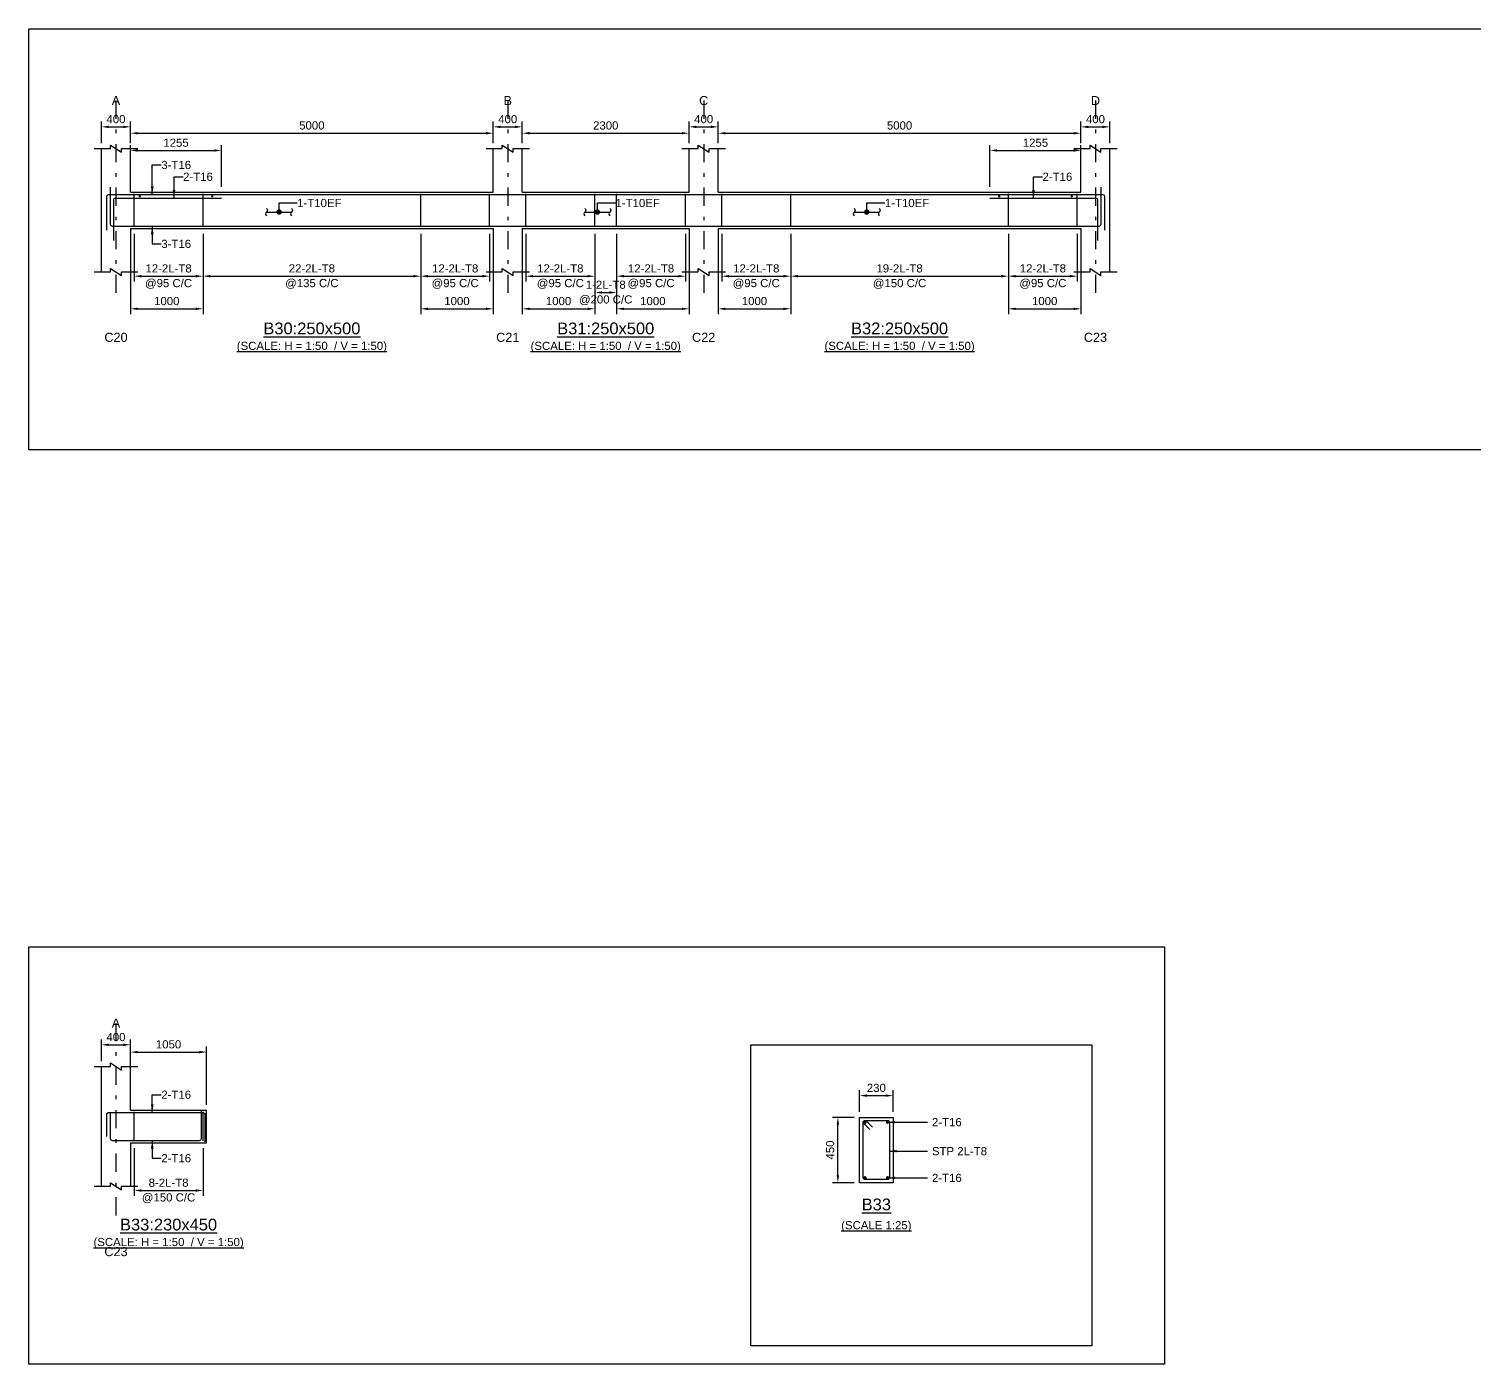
# Model space of a CAD drawing. Header units: inches. Extents: x -2000 to 143800, y -765100 to 3300.
# Drawn here: x -2000 to 37837, y -436900 to -400100 of the extents above; entities that cross this region are included whole.
import ezdxf
from ezdxf.enums import TextEntityAlignment as Align

# ---------------------------------------------------------------- set-up
doc = ezdxf.new("R2010")
doc.units = ezdxf.units.IN
doc.header["$LTSCALE"] = 1000
doc.header["$MEASUREMENT"] = 0
doc.linetypes.add('SCCenter', pattern=[1.2, 0.5, -0.3, 0.1, -0.3])
for name, color, linetype in [('Concrete Line', 2, 'Continuous'), ('Cut Line', 31, 'Continuous'), ('Dimension', 31, 'Continuous'), ('Grid', 8, 'Continuous'), ('Labels', 4, 'Continuous'), ('Labels_Support', 4, 'Continuous'), ('Link', 225, 'Continuous'), ('Reinforcement', 4, 'Continuous'), ('Schedule Border', 60, 'Continuous'), ('Spacer', 4, 'Continuous'), ('Text', 31, 'Continuous'), ('Text_Scale', 31, 'Continuous')]:
    doc.layers.add(name, color=color, linetype=linetype)
doc.styles.add('SC-SansSerif', font='SansSerif')
doc.styles.get("Standard").update_dxf_attribs({"font": 'txt.shx'})
doc.dimstyles.new('SCBBSDimStyl', dxfattribs={"dimtxt": 225, "dimasz": 200, "dimexe": 150, "dimexo": 150, "dimgap": 100, "dimtad": 1, "dimtoh": 1, "dimdec": 0, "dimzin": 0, "dimdsep": 46, "dimtxsty": 'SC-SansSerif', "dimcen": 0.09, "dimclrd": 8, "dimclre": 8, "dimclrt": 31, "dimadec": 0, "dimazin": 0, "dimtfac": 1, "dimtdec": 0, "dimtix": 1, "dimtofl": 0, "dimtmove": 0, "dimatfit": 3, "dimfxl": 1, "dimtolj": 1, "dimtzin": 0, "dimarcsym": 0})
doc.dimstyles.get("Standard").update_dxf_attribs({"dimtxt": 0.18, "dimasz": 225, "dimexe": 0.18, "dimexo": 0.0625, "dimgap": 0.09, "dimtad": 0, "dimtih": 1, "dimtoh": 1, "dimdec": 4, "dimzin": 0, "dimdsep": 46, "dimtxsty": 'Standard', "dimcen": 0.09, "dimadec": 0, "dimazin": 0, "dimtfac": 1, "dimtdec": 4, "dimtofl": 0, "dimtmove": 0, "dimatfit": 3, "dimfxl": 1, "dimtolj": 1, "dimtzin": 0, "dimarcsym": 0})

# ---------------------------------------------------------------- blocks, each defined once
blk = doc.blocks.new('*D264')
at = {"color": 8, "linetype": 'ByBlock', "lineweight": -2}
for p, q in [((900, -405750), (900, -407065)), ((2800, -405750), (2800, -407065)), ((1100, -406915), (2600, -406915))]:
    blk.add_line(p, q, dxfattribs=at)
at = {"color": 8}
for points in [[(900, -406915), (1100, -406882), (1100, -406948)], [(2800, -406915), (2600, -406948), (2600, -406882)]]:
    blk.add_solid(points, dxfattribs=at)
at = {"layer": 'DEFPOINTS', "color": 31}
for p in [(900, -405600), (2800, -405600), (900, -406915)]:
    blk.add_point(p, dxfattribs=at)
at = {"color": 31, "char_height": 225, "attachment_point": 5, "style": 'SC-SansSerif'}
for s, insert in [('\\A1;12-2L-T8', (1850, -406702)), ('\\A1;@95 C/C', (1850, -407128))]:
    blk.add_mtext(s, dxfattribs=dict(at, insert=insert))
blk = doc.blocks.new('*D265')
at = {"color": 8, "linetype": 'ByBlock', "lineweight": -2}
for p, q in [((800, -405750), (800, -407965)), ((2800, -405750), (2800, -407965)), ((1000, -407815), (2600, -407815))]:
    blk.add_line(p, q, dxfattribs=at)
at = {"color": 8}
for points in [[(800, -407815), (1000, -407782), (1000, -407848)], [(2800, -407815), (2600, -407848), (2600, -407782)]]:
    blk.add_solid(points, dxfattribs=at)
at = {"layer": 'DEFPOINTS', "color": 31}
for p in [(800, -405600), (2800, -405600), (800, -407815)]:
    blk.add_point(p, dxfattribs=at)
at = {"color": 31, "insert": (1800, -407602), "char_height": 225, "attachment_point": 5, "style": 'SC-SansSerif'}
blk.add_mtext('\\A1;1000', dxfattribs=at)
blk = doc.blocks.new('*D266')
at = {"color": 8, "linetype": 'ByBlock', "lineweight": -2}
for p, q in [((2800, -405750), (2800, -407065)), ((8800, -405750), (8800, -407065)), ((3000, -406915), (8600, -406915))]:
    blk.add_line(p, q, dxfattribs=at)
at = {"color": 8}
for points in [[(2800, -406915), (3000, -406882), (3000, -406948)], [(8800, -406915), (8600, -406948), (8600, -406882)]]:
    blk.add_solid(points, dxfattribs=at)
at = {"layer": 'DEFPOINTS', "color": 31}
for p in [(2800, -405600), (8800, -405600), (2800, -406915)]:
    blk.add_point(p, dxfattribs=at)
at = {"color": 31, "char_height": 225, "attachment_point": 5, "style": 'SC-SansSerif'}
for s, insert in [('\\A1;22-2L-T8', (5800, -406702)), ('\\A1;@135 C/C', (5800, -407128))]:
    blk.add_mtext(s, dxfattribs=dict(at, insert=insert))
blk = doc.blocks.new('*D267')
at = {"color": 8, "linetype": 'ByBlock', "lineweight": -2}
for p, q in [((8800, -405750), (8800, -407065)), ((10700, -405750), (10700, -407065)), ((9000, -406915), (10500, -406915))]:
    blk.add_line(p, q, dxfattribs=at)
at = {"color": 8}
for points in [[(8800, -406915), (9000, -406882), (9000, -406948)], [(10700, -406915), (10500, -406948), (10500, -406882)]]:
    blk.add_solid(points, dxfattribs=at)
at = {"layer": 'DEFPOINTS', "color": 31}
for p in [(8800, -405600), (10700, -405600), (8800, -406915)]:
    blk.add_point(p, dxfattribs=at)
at = {"color": 31, "char_height": 225, "attachment_point": 5, "style": 'SC-SansSerif'}
for s, insert in [('\\A1;12-2L-T8', (9750, -406702)), ('\\A1;@95 C/C', (9750, -407128))]:
    blk.add_mtext(s, dxfattribs=dict(at, insert=insert))
blk = doc.blocks.new('*D268')
at = {"color": 8, "linetype": 'ByBlock', "lineweight": -2}
for p, q in [((8800, -405750), (8800, -407965)), ((10800, -405750), (10800, -407965)), ((9000, -407815), (10600, -407815))]:
    blk.add_line(p, q, dxfattribs=at)
at = {"color": 8}
for points in [[(8800, -407815), (9000, -407782), (9000, -407848)], [(10800, -407815), (10600, -407848), (10600, -407782)]]:
    blk.add_solid(points, dxfattribs=at)
at = {"layer": 'DEFPOINTS', "color": 31}
for p in [(8800, -405600), (10800, -405600), (8800, -407815)]:
    blk.add_point(p, dxfattribs=at)
at = {"color": 31, "insert": (9800, -407602), "char_height": 225, "attachment_point": 5, "style": 'SC-SansSerif'}
blk.add_mtext('\\A1;1000', dxfattribs=at)
blk = doc.blocks.new('*D269')
at = {"color": 8, "linetype": 'ByBlock', "lineweight": -2}
for p, q in [((11700, -405750), (11700, -407065)), ((13600, -405750), (13600, -407065)), ((11900, -406915), (13400, -406915))]:
    blk.add_line(p, q, dxfattribs=at)
at = {"color": 8}
for points in [[(11700, -406915), (11900, -406882), (11900, -406948)], [(13600, -406915), (13400, -406948), (13400, -406882)]]:
    blk.add_solid(points, dxfattribs=at)
at = {"layer": 'DEFPOINTS', "color": 31}
for p in [(11700, -405600), (13600, -405600), (11700, -406915)]:
    blk.add_point(p, dxfattribs=at)
at = {"color": 31, "char_height": 225, "attachment_point": 5, "style": 'SC-SansSerif'}
for s, insert in [('\\A1;12-2L-T8', (12650, -406702)), ('\\A1;@95 C/C', (12650, -407128))]:
    blk.add_mtext(s, dxfattribs=dict(at, insert=insert))
blk = doc.blocks.new('*D270')
at = {"color": 8, "linetype": 'ByBlock', "lineweight": -2}
for p, q in [((11600, -405750), (11600, -407965)), ((13600, -405750), (13600, -407965)), ((11800, -407815), (13400, -407815))]:
    blk.add_line(p, q, dxfattribs=at)
at = {"color": 8}
for points in [[(11600, -407815), (11800, -407782), (11800, -407848)], [(13600, -407815), (13400, -407848), (13400, -407782)]]:
    blk.add_solid(points, dxfattribs=at)
at = {"layer": 'DEFPOINTS', "color": 31}
for p in [(11600, -405600), (13600, -405600), (11600, -407815)]:
    blk.add_point(p, dxfattribs=at)
at = {"color": 31, "insert": (12600, -407602), "char_height": 225, "attachment_point": 5, "style": 'SC-SansSerif'}
blk.add_mtext('\\A1;1000', dxfattribs=at)
blk = doc.blocks.new('*D271')
at = {"color": 8, "linetype": 'ByBlock', "lineweight": -2}
for p, q in [((13600, -405750), (13600, -407515)), ((14200, -405750), (14200, -407515)), ((13800, -407365), (14000, -407365))]:
    blk.add_line(p, q, dxfattribs=at)
at = {"color": 8}
for points in [[(13600, -407365), (13800, -407332), (13800, -407398)], [(14200, -407365), (14000, -407398), (14000, -407332)]]:
    blk.add_solid(points, dxfattribs=at)
at = {"layer": 'DEFPOINTS', "color": 31}
for p in [(13600, -405600), (14200, -405600), (13600, -407365)]:
    blk.add_point(p, dxfattribs=at)
at = {"color": 31, "char_height": 225, "attachment_point": 5, "style": 'SC-SansSerif'}
for s, insert in [('\\A1;1-2L-T8', (13900, -407152)), ('\\A1;@200 C/C', (13900, -407578))]:
    blk.add_mtext(s, dxfattribs=dict(at, insert=insert))
blk = doc.blocks.new('*D272')
at = {"color": 8, "linetype": 'ByBlock', "lineweight": -2}
for p, q in [((14200, -405750), (14200, -407065)), ((16100, -405750), (16100, -407065)), ((14400, -406915), (15900, -406915))]:
    blk.add_line(p, q, dxfattribs=at)
at = {"color": 8}
for points in [[(14200, -406915), (14400, -406882), (14400, -406948)], [(16100, -406915), (15900, -406948), (15900, -406882)]]:
    blk.add_solid(points, dxfattribs=at)
at = {"layer": 'DEFPOINTS', "color": 31}
for p in [(14200, -405600), (16100, -405600), (14200, -406915)]:
    blk.add_point(p, dxfattribs=at)
at = {"color": 31, "char_height": 225, "attachment_point": 5, "style": 'SC-SansSerif'}
for s, insert in [('\\A1;12-2L-T8', (15150, -406702)), ('\\A1;@95 C/C', (15150, -407128))]:
    blk.add_mtext(s, dxfattribs=dict(at, insert=insert))
blk = doc.blocks.new('*D273')
at = {"color": 8, "linetype": 'ByBlock', "lineweight": -2}
for p, q in [((14200, -405750), (14200, -407965)), ((16200, -405750), (16200, -407965)), ((14400, -407815), (16000, -407815))]:
    blk.add_line(p, q, dxfattribs=at)
at = {"color": 8}
for points in [[(14200, -407815), (14400, -407782), (14400, -407848)], [(16200, -407815), (16000, -407848), (16000, -407782)]]:
    blk.add_solid(points, dxfattribs=at)
at = {"layer": 'DEFPOINTS', "color": 31}
for p in [(14200, -405600), (16200, -405600), (14200, -407815)]:
    blk.add_point(p, dxfattribs=at)
at = {"color": 31, "insert": (15200, -407602), "char_height": 225, "attachment_point": 5, "style": 'SC-SansSerif'}
blk.add_mtext('\\A1;1000', dxfattribs=at)
blk = doc.blocks.new('*D274')
at = {"color": 8, "linetype": 'ByBlock', "lineweight": -2}
for p, q in [((17100, -405750), (17100, -407065)), ((19000, -405750), (19000, -407065)), ((17300, -406915), (18800, -406915))]:
    blk.add_line(p, q, dxfattribs=at)
at = {"color": 8}
for points in [[(17100, -406915), (17300, -406882), (17300, -406948)], [(19000, -406915), (18800, -406948), (18800, -406882)]]:
    blk.add_solid(points, dxfattribs=at)
at = {"layer": 'DEFPOINTS', "color": 31}
for p in [(17100, -405600), (19000, -405600), (17100, -406915)]:
    blk.add_point(p, dxfattribs=at)
at = {"color": 31, "char_height": 225, "attachment_point": 5, "style": 'SC-SansSerif'}
for s, insert in [('\\A1;12-2L-T8', (18050, -406702)), ('\\A1;@95 C/C', (18050, -407128))]:
    blk.add_mtext(s, dxfattribs=dict(at, insert=insert))
blk = doc.blocks.new('*D275')
at = {"color": 8, "linetype": 'ByBlock', "lineweight": -2}
for p, q in [((17000, -405750), (17000, -407965)), ((19000, -405750), (19000, -407965)), ((17200, -407815), (18800, -407815))]:
    blk.add_line(p, q, dxfattribs=at)
at = {"color": 8}
for points in [[(17000, -407815), (17200, -407782), (17200, -407848)], [(19000, -407815), (18800, -407848), (18800, -407782)]]:
    blk.add_solid(points, dxfattribs=at)
at = {"layer": 'DEFPOINTS', "color": 31}
for p in [(17000, -405600), (19000, -405600), (17000, -407815)]:
    blk.add_point(p, dxfattribs=at)
at = {"color": 31, "insert": (18000, -407602), "char_height": 225, "attachment_point": 5, "style": 'SC-SansSerif'}
blk.add_mtext('\\A1;1000', dxfattribs=at)
blk = doc.blocks.new('*D276')
at = {"color": 8, "linetype": 'ByBlock', "lineweight": -2}
for p, q in [((19000, -405750), (19000, -407065)), ((25000, -405750), (25000, -407065)), ((19200, -406915), (24800, -406915))]:
    blk.add_line(p, q, dxfattribs=at)
at = {"color": 8}
for points in [[(19000, -406915), (19200, -406882), (19200, -406948)], [(25000, -406915), (24800, -406948), (24800, -406882)]]:
    blk.add_solid(points, dxfattribs=at)
at = {"layer": 'DEFPOINTS', "color": 31}
for p in [(19000, -405600), (25000, -405600), (19000, -406915)]:
    blk.add_point(p, dxfattribs=at)
at = {"color": 31, "char_height": 225, "attachment_point": 5, "style": 'SC-SansSerif'}
for s, insert in [('\\A1;19-2L-T8', (22000, -406702)), ('\\A1;@150 C/C', (22000, -407128))]:
    blk.add_mtext(s, dxfattribs=dict(at, insert=insert))
blk = doc.blocks.new('*D277')
at = {"color": 8, "linetype": 'ByBlock', "lineweight": -2}
for p, q in [((25000, -405750), (25000, -407065)), ((26900, -405750), (26900, -407065)), ((25200, -406915), (26700, -406915))]:
    blk.add_line(p, q, dxfattribs=at)
at = {"color": 8}
for points in [[(25000, -406915), (25200, -406882), (25200, -406948)], [(26900, -406915), (26700, -406948), (26700, -406882)]]:
    blk.add_solid(points, dxfattribs=at)
at = {"layer": 'DEFPOINTS', "color": 31}
for p in [(25000, -405600), (26900, -405600), (25000, -406915)]:
    blk.add_point(p, dxfattribs=at)
at = {"color": 31, "char_height": 225, "attachment_point": 5, "style": 'SC-SansSerif'}
for s, insert in [('\\A1;12-2L-T8', (25950, -406702)), ('\\A1;@95 C/C', (25950, -407128))]:
    blk.add_mtext(s, dxfattribs=dict(at, insert=insert))
blk = doc.blocks.new('*D278')
at = {"color": 8, "linetype": 'ByBlock', "lineweight": -2}
for p, q in [((25000, -405750), (25000, -407965)), ((27000, -405750), (27000, -407965)), ((25200, -407815), (26800, -407815))]:
    blk.add_line(p, q, dxfattribs=at)
at = {"color": 8}
for points in [[(25000, -407815), (25200, -407782), (25200, -407848)], [(27000, -407815), (26800, -407848), (26800, -407782)]]:
    blk.add_solid(points, dxfattribs=at)
at = {"layer": 'DEFPOINTS', "color": 31}
for p in [(25000, -405600), (27000, -405600), (25000, -407815)]:
    blk.add_point(p, dxfattribs=at)
at = {"color": 31, "insert": (26000, -407602), "char_height": 225, "attachment_point": 5, "style": 'SC-SansSerif'}
blk.add_mtext('\\A1;1000', dxfattribs=at)
blk = doc.blocks.new('*D279')
at = {"color": 8, "linetype": 'ByBlock', "lineweight": -2}
for p, q in [((800, -404450), (800, -403300)), ((1000, -403450), (3110, -403450)), ((3310, -404450), (3310, -403300))]:
    blk.add_line(p, q, dxfattribs=at)
at = {"color": 8}
for points in [[(800, -403450), (1000, -403417), (1000, -403483)], [(3310, -403450), (3110, -403483), (3110, -403417)]]:
    blk.add_solid(points, dxfattribs=at)
at = {"layer": 'DEFPOINTS', "color": 31}
for p in [(800, -403450), (800, -404600), (3310, -404600)]:
    blk.add_point(p, dxfattribs=at)
at = {"color": 31, "insert": (2055, -403238), "char_height": 225, "attachment_point": 5, "style": 'SC-SansSerif'}
blk.add_mtext('\\A1;1255', dxfattribs=at)
blk = doc.blocks.new('*D280')
at = {"color": 8, "linetype": 'ByBlock', "lineweight": -2}
for p, q in [((24490, -404450), (24490, -403300)), ((24690, -403450), (26800, -403450)), ((27000, -404450), (27000, -403300))]:
    blk.add_line(p, q, dxfattribs=at)
at = {"color": 8}
for points in [[(24490, -403450), (24690, -403417), (24690, -403483)], [(27000, -403450), (26800, -403483), (26800, -403417)]]:
    blk.add_solid(points, dxfattribs=at)
at = {"layer": 'DEFPOINTS', "color": 31}
for p in [(24490, -403450), (24490, -404600), (27000, -404600)]:
    blk.add_point(p, dxfattribs=at)
at = {"color": 31, "insert": (25745, -403238), "char_height": 225, "attachment_point": 5, "style": 'SC-SansSerif'}
blk.add_mtext('\\A1;1255', dxfattribs=at)
blk = doc.blocks.new('*D291')
at = {"color": 8, "linetype": 'ByBlock', "lineweight": -2}
for p, q in [((800, -403250), (800, -402825)), ((1000, -402975), (10600, -402975)), ((10800, -403250), (10800, -402825))]:
    blk.add_line(p, q, dxfattribs=at)
at = {"color": 8}
for points in [[(800, -402975), (1000, -402942), (1000, -403008)], [(10800, -402975), (10600, -403008), (10600, -402942)]]:
    blk.add_solid(points, dxfattribs=at)
at = {"layer": 'DEFPOINTS', "color": 31}
for p in [(800, -402975), (800, -403400), (10800, -403400)]:
    blk.add_point(p, dxfattribs=at)
at = {"color": 31, "insert": (5800, -402762), "char_height": 225, "attachment_point": 5, "style": 'SC-SansSerif'}
blk.add_mtext('\\A1;5000', dxfattribs=at)
blk = doc.blocks.new('*D292')
at = {"color": 8, "linetype": 'ByBlock', "lineweight": -2}
for p, q in [((11600, -403250), (11600, -402825)), ((11800, -402975), (16000, -402975)), ((16200, -403250), (16200, -402825))]:
    blk.add_line(p, q, dxfattribs=at)
at = {"color": 8}
for points in [[(11600, -402975), (11800, -402942), (11800, -403008)], [(16200, -402975), (16000, -403008), (16000, -402942)]]:
    blk.add_solid(points, dxfattribs=at)
at = {"layer": 'DEFPOINTS', "color": 31}
for p in [(11600, -402975), (11600, -403400), (16200, -403400)]:
    blk.add_point(p, dxfattribs=at)
at = {"color": 31, "insert": (13900, -402762), "char_height": 225, "attachment_point": 5, "style": 'SC-SansSerif'}
blk.add_mtext('\\A1;2300', dxfattribs=at)
blk = doc.blocks.new('*D293')
at = {"color": 8, "linetype": 'ByBlock', "lineweight": -2}
for p, q in [((17000, -403250), (17000, -402825)), ((17200, -402975), (26800, -402975)), ((27000, -403250), (27000, -402825))]:
    blk.add_line(p, q, dxfattribs=at)
at = {"color": 8}
for points in [[(17000, -402975), (17200, -402942), (17200, -403008)], [(27000, -402975), (26800, -403008), (26800, -402942)]]:
    blk.add_solid(points, dxfattribs=at)
at = {"layer": 'DEFPOINTS', "color": 31}
for p in [(17000, -402975), (17000, -403400), (27000, -403400)]:
    blk.add_point(p, dxfattribs=at)
at = {"color": 31, "insert": (22000, -402762), "char_height": 225, "attachment_point": 5, "style": 'SC-SansSerif'}
blk.add_mtext('\\A1;5000', dxfattribs=at)
blk = doc.blocks.new('*D294')
at = {"color": 8, "linetype": 'ByBlock', "lineweight": -2}
for p, q in [((0, -403250), (0, -402650)), ((800, -403250), (800, -402650)), ((200, -402800), (600, -402800))]:
    blk.add_line(p, q, dxfattribs=at)
at = {"color": 8}
for points in [[(0, -402800), (200, -402767), (200, -402833)], [(800, -402800), (600, -402833), (600, -402767)]]:
    blk.add_solid(points, dxfattribs=at)
at = {"layer": 'DEFPOINTS', "color": 31}
for p in [(0, -402800), (0, -403400), (800, -403400)]:
    blk.add_point(p, dxfattribs=at)
at = {"color": 31, "insert": (400, -402588), "char_height": 225, "attachment_point": 5, "style": 'SC-SansSerif'}
blk.add_mtext('\\A1;400', dxfattribs=at)
blk = doc.blocks.new('*D295')
at = {"color": 8, "linetype": 'ByBlock', "lineweight": -2}
for p, q in [((10800, -403250), (10800, -402650)), ((11600, -403250), (11600, -402650)), ((11000, -402800), (11400, -402800))]:
    blk.add_line(p, q, dxfattribs=at)
at = {"color": 8}
for points in [[(10800, -402800), (11000, -402767), (11000, -402833)], [(11600, -402800), (11400, -402833), (11400, -402767)]]:
    blk.add_solid(points, dxfattribs=at)
at = {"layer": 'DEFPOINTS', "color": 31}
for p in [(10800, -402800), (10800, -403400), (11600, -403400)]:
    blk.add_point(p, dxfattribs=at)
at = {"color": 31, "insert": (11200, -402588), "char_height": 225, "attachment_point": 5, "style": 'SC-SansSerif'}
blk.add_mtext('\\A1;400', dxfattribs=at)
blk = doc.blocks.new('*D296')
at = {"color": 8, "linetype": 'ByBlock', "lineweight": -2}
for p, q in [((16200, -403250), (16200, -402650)), ((17000, -403250), (17000, -402650)), ((16400, -402800), (16800, -402800))]:
    blk.add_line(p, q, dxfattribs=at)
at = {"color": 8}
for points in [[(16200, -402800), (16400, -402767), (16400, -402833)], [(17000, -402800), (16800, -402833), (16800, -402767)]]:
    blk.add_solid(points, dxfattribs=at)
at = {"layer": 'DEFPOINTS', "color": 31}
for p in [(16200, -402800), (16200, -403400), (17000, -403400)]:
    blk.add_point(p, dxfattribs=at)
at = {"color": 31, "insert": (16600, -402588), "char_height": 225, "attachment_point": 5, "style": 'SC-SansSerif'}
blk.add_mtext('\\A1;400', dxfattribs=at)
blk = doc.blocks.new('*D297')
at = {"color": 8, "linetype": 'ByBlock', "lineweight": -2}
for p, q in [((27000, -403250), (27000, -402650)), ((27800, -403250), (27800, -402650)), ((27200, -402800), (27600, -402800))]:
    blk.add_line(p, q, dxfattribs=at)
at = {"color": 8}
for points in [[(27000, -402800), (27200, -402767), (27200, -402833)], [(27800, -402800), (27600, -402833), (27600, -402767)]]:
    blk.add_solid(points, dxfattribs=at)
at = {"layer": 'DEFPOINTS', "color": 31}
for p in [(27000, -402800), (27000, -403400), (27800, -403400)]:
    blk.add_point(p, dxfattribs=at)
at = {"color": 31, "insert": (27400, -402588), "char_height": 225, "attachment_point": 5, "style": 'SC-SansSerif'}
blk.add_mtext('\\A1;400', dxfattribs=at)
blk = doc.blocks.new('*D298')
at = {"color": 8, "linetype": 'ByBlock', "lineweight": -2}
for p, q in [((900, -430950), (900, -432265)), ((2800, -430950), (2800, -432265)), ((1100, -432115), (2600, -432115))]:
    blk.add_line(p, q, dxfattribs=at)
at = {"color": 8}
for points in [[(900, -432115), (1100, -432082), (1100, -432148)], [(2800, -432115), (2600, -432148), (2600, -432082)]]:
    blk.add_solid(points, dxfattribs=at)
at = {"layer": 'DEFPOINTS', "color": 31}
for p in [(900, -430800), (2800, -430800), (900, -432115)]:
    blk.add_point(p, dxfattribs=at)
at = {"color": 31, "char_height": 225, "attachment_point": 5, "style": 'SC-SansSerif'}
for s, insert in [('\\A1;8-2L-T8', (1850, -431902)), ('\\A1;@150 C/C', (1850, -432328))]:
    blk.add_mtext(s, dxfattribs=dict(at, insert=insert))
blk = doc.blocks.new('*D299')
at = {"color": 8, "linetype": 'ByBlock', "lineweight": -2}
for p, q in [((20900, -429950), (20900, -429350)), ((21820, -429950), (21820, -429350)), ((21100, -429500), (21620, -429500))]:
    blk.add_line(p, q, dxfattribs=at)
at = {"color": 8}
for points in [[(20900, -429500), (21100, -429467), (21100, -429533)], [(21820, -429500), (21620, -429533), (21620, -429467)]]:
    blk.add_solid(points, dxfattribs=at)
at = {"layer": 'DEFPOINTS', "color": 31}
for p in [(20900, -429500), (20900, -430100), (21820, -430100)]:
    blk.add_point(p, dxfattribs=at)
at = {"color": 31, "insert": (21360, -429288), "char_height": 225, "attachment_point": 5, "style": 'SC-SansSerif'}
blk.add_mtext('\\A1;230', dxfattribs=at)
blk = doc.blocks.new('*D300')
at = {"color": 8, "linetype": 'ByBlock', "lineweight": -2}
for p, q in [((20750, -430100), (20150, -430100)), ((20300, -431700), (20300, -430300)), ((20750, -431900), (20150, -431900))]:
    blk.add_line(p, q, dxfattribs=at)
at = {"color": 8}
for points in [[(20300, -430100), (20333, -430300), (20267, -430300)], [(20300, -431900), (20267, -431700), (20333, -431700)]]:
    blk.add_solid(points, dxfattribs=at)
at = {"layer": 'DEFPOINTS', "color": 31}
for p in [(20900, -430100), (20300, -431900), (20900, -431900)]:
    blk.add_point(p, dxfattribs=at)
at = {"color": 31, "insert": (20088, -431000), "char_height": 225, "attachment_point": 5, "rotation": 90, "style": 'SC-SansSerif'}
blk.add_mtext('\\A1;450', dxfattribs=at)
blk = doc.blocks.new('*D301')
at = {"color": 8, "linetype": 'ByBlock', "lineweight": -2}
for p, q in [((800, -428550), (800, -428150)), ((2900, -429750), (2900, -428150)), ((1000, -428300), (2700, -428300))]:
    blk.add_line(p, q, dxfattribs=at)
at = {"color": 8}
for points in [[(800, -428300), (1000, -428267), (1000, -428333)], [(2900, -428300), (2700, -428333), (2700, -428267)]]:
    blk.add_solid(points, dxfattribs=at)
at = {"layer": 'DEFPOINTS', "color": 31}
for p in [(800, -428300), (800, -428700), (2900, -429900)]:
    blk.add_point(p, dxfattribs=at)
at = {"color": 31, "insert": (1850, -428088), "char_height": 225, "attachment_point": 5, "style": 'SC-SansSerif'}
blk.add_mtext('\\A1;1050', dxfattribs=at)
blk = doc.blocks.new('*D302')
at = {"color": 8, "linetype": 'ByBlock', "lineweight": -2}
for p, q in [((0, -428550), (0, -427950)), ((200, -428100), (600, -428100)), ((800, -429750), (800, -427950))]:
    blk.add_line(p, q, dxfattribs=at)
at = {"color": 8}
for points in [[(0, -428100), (200, -428067), (200, -428133)], [(800, -428100), (600, -428133), (600, -428067)]]:
    blk.add_solid(points, dxfattribs=at)
at = {"layer": 'DEFPOINTS', "color": 31}
for p in [(0, -428100), (0, -428700), (800, -429900)]:
    blk.add_point(p, dxfattribs=at)
at = {"color": 31, "insert": (400, -427888), "char_height": 225, "attachment_point": 5, "style": 'SC-SansSerif'}
blk.add_mtext('\\A1;400', dxfattribs=at)

msp = doc.modelspace()

# ---------------------------------------------------------------- linework, layer by layer
for points in [[(4895, -405148), (4895, -404898), (5395, -404898)], [(13670, -405148), (13670, -404898), (14170, -404898)], [(21095, -405148), (21095, -404898), (21595, -404898)]]:
    msp.add_lwpolyline(points)
at = {"layer": 'Concrete Line'}
for p, q in [((0, -406800), (0, -403400)), ((800, -404600), (800, -403400)), ((10800, -404600), (10800, -403400)), ((11600, -404600), (11600, -403400)), ((16200, -404600), (16200, -403400)), ((17000, -404600), (17000, -403400)), ((27000, -404600), (27000, -403400)), ((27800, -406800), (27800, -403400)), ((800, -405600), (800, -406800)), ((10800, -405600), (10800, -406800)), ((11600, -405600), (11600, -406800)), ((16200, -405600), (16200, -406800)), ((17000, -405600), (17000, -406800)), ((27000, -405600), (27000, -406800)), ((0, -432000), (0, -428700)), ((800, -429900), (800, -428700)), ((2900, -430800), (2900, -429900)), ((800, -430800), (800, -432000))]:
    msp.add_line(p, q, dxfattribs=at)
for points in [[(800, -404600), (10800, -404600)], [(11600, -404600), (16200, -404600)], [(17000, -404600), (27000, -404600)], [(800, -405600), (10800, -405600)], [(11600, -405600), (16200, -405600)], [(17000, -405600), (27000, -405600)], [(800, -429900), (2900, -429900)], [(800, -430800), (2900, -430800)]]:
    msp.add_lwpolyline(points, dxfattribs=at)
msp.add_lwpolyline([(20900, -430100), (21820, -430100), (21820, -431900), (20900, -431900)], close=True, dxfattribs=at)
at = {"layer": 'Cut Line'}
for points in [[(-200, -403400), (250, -403400), (250, -403300), (550, -403500), (550, -403400), (1000, -403400)], [(10600, -403400), (11050, -403400), (11050, -403300), (11350, -403500), (11350, -403400), (11800, -403400)], [(16000, -403400), (16450, -403400), (16450, -403300), (16750, -403500), (16750, -403400), (17200, -403400)], [(26800, -403400), (27250, -403400), (27250, -403300), (27550, -403500), (27550, -403400), (28000, -403400)], [(-200, -406800), (250, -406800), (250, -406700), (550, -406900), (550, -406800), (1000, -406800)], [(10600, -406800), (11050, -406800), (11050, -406700), (11350, -406900), (11350, -406800), (11800, -406800)], [(16000, -406800), (16450, -406800), (16450, -406700), (16750, -406900), (16750, -406800), (17200, -406800)], [(26800, -406800), (27250, -406800), (27250, -406700), (27550, -406900), (27550, -406800), (28000, -406800)], [(-200, -428700), (250, -428700), (250, -428600), (550, -428800), (550, -428700), (1000, -428700)], [(-200, -432000), (250, -432000), (250, -431900), (550, -432100), (550, -432000), (1000, -432000)]]:
    msp.add_lwpolyline(points, dxfattribs=at)
at = {"layer": 'Dimension', "color": 8, "const_width": 75}
for points in [[(4857.5, -405148, 1), (4932.5, -405148, 1)], [(13632.5, -405148, 1), (13707.5, -405148, 1)], [(21057.5, -405148, 1), (21132.5, -405148, 1)]]:
    msp.add_lwpolyline(points, format="xyb", close=True, dxfattribs=at)
at = {"layer": 'Grid', "linetype": 'SCCenter'}
for p, q in [((400, -402075), (400, -407600)), ((11200, -402075), (11200, -407600)), ((16600, -402075), (16600, -407600)), ((27400, -402075), (27400, -407600)), ((400, -427500), (400, -432800))]:
    msp.add_line(p, q, dxfattribs=at)
at = {"layer": 'Grid'}
for centre in [(400, -402075), (11200, -402075), (16600, -402075), (27400, -402075), (400, -427500)]:
    msp.add_circle(centre, 0, dxfattribs=at)
at = {"layer": 'Link'}
for p, q in [((900, -405550), (900, -404650)), ((2800, -405550), (2800, -404650)), ((8800, -405550), (8800, -404650)), ((10700, -405550), (10700, -404650)), ((11700, -405550), (11700, -404650)), ((13600, -405550), (13600, -404650)), ((14200, -405550), (14200, -404650)), ((16100, -405550), (16100, -404650)), ((17100, -405550), (17100, -404650)), ((19000, -405550), (19000, -404650)), ((25000, -405550), (25000, -404650)), ((26900, -405550), (26900, -404650)), ((900, -430750), (900, -429950)), ((2800, -430750), (2800, -429950))]:
    msp.add_line(p, q, dxfattribs=at)
msp.add_lwpolyline([(21183.8, -430435.6), (21014.1, -430265.9, -0.6681786), (21048, -430184), (21672, -430184, -0.4142136), (21720, -430232), (21720, -431768, -0.4142136), (21672, -431816), (21048, -431816, -0.4142136), (21000, -431768), (21000, -430232, -0.6681786), (21081.9, -430198.1), (21251.6, -430367.8)], format="xyb", dxfattribs=at)
at = {"layer": 'Reinforcement'}
for points in [[(148, -405646), (148, -404716, -0.4142136), (198, -404666), (27602, -404666, -0.4142134), (27652, -404716), (27652, -405646)], [(244, -404458), (244, -405484, 0.4142136), (294, -405534), (27505.3, -405534, 0.4142137), (27555.3, -405484), (27555.3, -404458)], [(340, -405934), (340, -404812, -0.4142136), (390, -404762), (3310, -404762)], [(4550, -405048, -0.5), (4550, -405148, 0.5), (4550, -405248)], [(5240, -405048, -0.5), (5240, -405148, 0.5), (5240, -405248)], [(13325, -405048, -0.5), (13325, -405148, 0.5), (13325, -405248)], [(14015, -405048, -0.5), (14015, -405148, 0.5), (14015, -405248)], [(20750, -405048, -0.5), (20750, -405148, 0.5), (20750, -405248)], [(21440, -405048, -0.5), (21440, -405148, 0.5), (21440, -405248)], [(24490, -404762), (27410, -404762, -0.4142134), (27460, -404812), (27460, -405934)], [(148, -430626), (148, -430016, -0.4142136), (198, -429966), (2800, -429966, -0.4142136), (2850, -430016), (2850, -430775)], [(244, -429978), (244, -430684, 0.4142136), (294, -430734), (2704, -430734, 0.4142136), (2754, -430684), (2754, -429925)]]:
    msp.add_lwpolyline(points, format="xyb", dxfattribs=at)
for points in [[(4550, -405148), (5240, -405148)], [(13325, -405148), (14015, -405148)], [(20750, -405148), (21440, -405148)]]:
    msp.add_lwpolyline(points, dxfattribs=at)
at = {"layer": 'Reinforcement', "const_width": 48}
for points in [[(21024, -430232, 1), (21072, -430232, 1)], [(21648, -430232, 1), (21696, -430232, 1)], [(21024, -431768, 1), (21072, -431768, 1)], [(21648, -431768, 1), (21696, -431768, 1)]]:
    msp.add_lwpolyline(points, format="xyb", close=True, dxfattribs=at)
at = {"layer": 'Schedule Border'}
for points in [[(-2000, -400100), (95000, -400100), (95000, -411700), (-2000, -411700)], [(-2000, -425400), (29300, -425400), (29300, -436900), (-2000, -436900)], [(17900, -428100), (27300, -428100), (27300, -436400), (17900, -436400)]]:
    msp.add_lwpolyline(points, close=True, dxfattribs=at)
at = {"layer": 'Spacer', "const_width": 32}
for points in [[(1039, -404714, 1), (1071, -404714, 1)], [(3039, -404714, 1), (3071, -404714, 1)], [(24729, -404714, 1), (24761, -404714, 1)], [(26729, -404714, 1), (26761, -404714, 1)]]:
    msp.add_lwpolyline(points, format="xyb", close=True, dxfattribs=at)

# ---------------------------------------------------------------- texts
at = {"layer": 'Dimension', "style": 'SC-SansSerif'}
for p in [(5395, -404898), (14170, -404898), (21595, -404898)]:
    msp.add_text('1-T10EF', height=225, dxfattribs=at).set_placement(p, align=Align.MIDDLE_LEFT)
at = {"layer": 'Grid', "style": 'SC-SansSerif'}
for s, p in [('A', (400, -402075)), ('B', (11200, -402075)), ('C', (16600, -402075)), ('D', (27400, -402075)), ('A', (400, -427500))]:
    msp.add_text(s, height=250, dxfattribs=at).set_placement(p, align=Align.MIDDLE)
at = {"layer": 'Labels', "style": 'SC-SansSerif'}
for s, p in [('%%uB30:250x500', (5800, -408615)), ('%%uB31:250x500', (13900, -408615)), ('%%uB32:250x500', (22000, -408615)), ('%%uB33:230x450', (1850, -433315))]:
    msp.add_text(s, height=325, dxfattribs=at).set_placement(p, align=Align.BOTTOM_CENTER)
msp.add_text('%%uB33', height=325, dxfattribs=at).set_placement((21360, -432500), align=Align.MIDDLE)
at = {"layer": 'Labels_Support', "style": 'SC-SansSerif'}
for s, p in [('C20', (400, -408800)), ('C21', (11200, -408800)), ('C22', (16600, -408800)), ('C23', (27400, -408800)), ('C23', (400, -434000))]:
    msp.add_text(s, height=250, dxfattribs=at).set_placement(p, align=Align.BOTTOM_CENTER)
at = {"layer": 'Text', "style": 'SC-SansSerif'}
for s, p in [('3-T16', (1650, -403850)), ('2-T16', (2250, -404175)), ('2-T16', (25940, -404175)), ('3-T16', (1650, -406025)), ('2-T16', (1650, -429475)), ('2-T16', (22892, -430232)), ('STP 2L-T8', (22892, -431032)), ('2-T16', (1650, -431225)), ('2-T16', (22892, -431768))]:
    msp.add_text(s, height=225, dxfattribs=at).set_placement(p, align=Align.MIDDLE_LEFT)
msp.add_text('%%u(SCALE 1:25)', height=225, dxfattribs=at).set_placement((21360, -433100), align=Align.MIDDLE)
at = {"layer": 'Text_Scale', "style": 'SC-SansSerif'}
for p in [(5800, -409015), (13900, -409015), (22000, -409015), (1850, -433715)]:
    msp.add_text('%%u(SCALE: H = 1:50  / V = 1:50)', height=225, dxfattribs=at).set_placement(p, align=Align.BOTTOM_CENTER)

# ---------------------------------------------------------------- dimensions: what is measured, and where the dimension line sits
at = {"layer": 'Dimension'}
for base, p1, p2, text, picture, middle in [((800, -402800), (0, -403400), (800, -403400), '400', '*D294', (400, -402800)), ((10800, -402975), (800, -403400), (10800, -403400), '5000', '*D291', (5800, -402975)), ((11600, -402800), (10800, -403400), (11600, -403400), '400', '*D295', (11200, -402800)), ((16200, -402975), (11600, -403400), (16200, -403400), '2300', '*D292', (13900, -402975)), ((17000, -402800), (16200, -403400), (17000, -403400), '400', '*D296', (16600, -402800)), ((27000, -402975), (17000, -403400), (27000, -403400), '5000', '*D293', (22000, -402975)), ((27800, -402800), (27000, -403400), (27800, -403400), '400', '*D297', (27400, -402800)), ((3310, -403450), (800, -404600), (3310, -404600), '1255', '*D279', (2055, -403450)), ((27000, -403450), (24490, -404600), (27000, -404600), '1255', '*D280', (25745, -403450)), ((2800, -407815), (800, -405600), (2800, -405600), '1000', '*D265', (1800, -407815)), ((2800, -406915), (900, -405600), (2800, -405600), '12-2L-T8\\X@95 C/C', '*D264', (1850, -406915)), ((8800, -406915), (2800, -405600), (8800, -405600), '22-2L-T8\\X@135 C/C', '*D266', (5800, -406915)), ((10700, -406915), (8800, -405600), (10700, -405600), '12-2L-T8\\X@95 C/C', '*D267', (9750, -406915)), ((10800, -407815), (8800, -405600), (10800, -405600), '1000', '*D268', (9800, -407815)), ((13600, -407815), (11600, -405600), (13600, -405600), '1000', '*D270', (12600, -407815)), ((13600, -406915), (11700, -405600), (13600, -405600), '12-2L-T8\\X@95 C/C', '*D269', (12650, -406915)), ((14200, -407365), (13600, -405600), (14200, -405600), '1-2L-T8\\X@200 C/C', '*D271', (13900, -407365)), ((16100, -406915), (14200, -405600), (16100, -405600), '12-2L-T8\\X@95 C/C', '*D272', (15150, -406915)), ((16200, -407815), (14200, -405600), (16200, -405600), '1000', '*D273', (15200, -407815)), ((19000, -407815), (17000, -405600), (19000, -405600), '1000', '*D275', (18000, -407815)), ((19000, -406915), (17100, -405600), (19000, -405600), '12-2L-T8\\X@95 C/C', '*D274', (18050, -406915)), ((25000, -406915), (19000, -405600), (25000, -405600), '19-2L-T8\\X@150 C/C', '*D276', (22000, -406915)), ((26900, -406915), (25000, -405600), (26900, -405600), '12-2L-T8\\X@95 C/C', '*D277', (25950, -406915)), ((27000, -407815), (25000, -405600), (27000, -405600), '1000', '*D278', (26000, -407815)), ((800, -428100), (0, -428700), (800, -429900), '400', '*D302', (400, -428100)), ((2900, -428300), (800, -428700), (2900, -429900), '1050', '*D301', (1850, -428300)), ((2800, -432115), (900, -430800), (2800, -430800), '8-2L-T8\\X@150 C/C', '*D298', (1850, -432115))]:
    dim = msp.add_linear_dim(base=base, p1=p1, p2=p2, text=text, dimstyle='SCBBSDimStyl', dxfattribs=at)
    dim.commit()
    dim.dimension.update_dxf_attribs({"geometry": picture, "text_midpoint": middle})
for base, p1, p2, angle, text, picture, middle in [((21820, -429500), (20900, -430100), (21820, -430100), 0, '230', '*D299', (21360, -429500)), ((20300, -430100), (20900, -431900), (20900, -430100), 90, '450', '*D300', (20300, -431000))]:
    dim = msp.add_linear_dim(base=base, p1=p1, p2=p2, angle=angle, text=text, dimstyle='SCBBSDimStyl', override={"dimjust": 0}, dxfattribs=at)
    dim.commit()
    dim.dimension.update_dxf_attribs({"geometry": picture, "text_midpoint": middle, "dimtype": 129})

# ---------------------------------------------------------------- leaders
at = {"layer": 'Dimension', "color": 8}
for points, dimstyle in [([(1400, -404666), (1400, -403850), (1650, -403850)], 'Standard'), ([(2000, -404762), (2000, -404175), (2250, -404175)], 'Standard'), ([(25690, -404762), (25690, -404175), (25940, -404175)], 'Standard'), ([(1400, -405534), (1400, -406025), (1650, -406025)], 'Standard'), ([(1400, -429966), (1400, -429475), (1650, -429475)], 'Standard'), ([(21672, -430232), (22172, -430232), (22772, -430232)], 'SCBBSDimStyl'), ([(1400, -430734), (1400, -431225), (1650, -431225)], 'Standard'), ([(21720, -431032), (22772, -431032)], 'SCBBSDimStyl'), ([(21672, -431768), (22172, -431768), (22772, -431768)], 'SCBBSDimStyl')]:
    msp.add_leader(points, dimstyle=dimstyle, dxfattribs=at)

doc.saveas('drawing.dxf')
